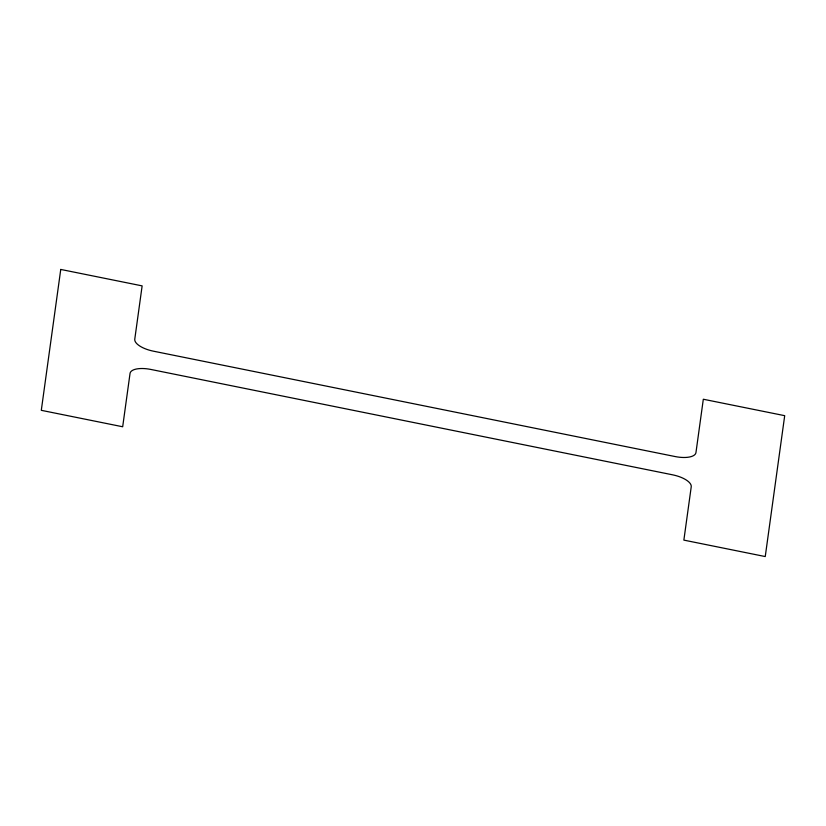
<?xml version="1.0" encoding="UTF-8"?>
<svg xmlns="http://www.w3.org/2000/svg" width="826" height="826" viewBox="0 0 826 826"><rect width="100%" height="100%" fill="white"/><g stroke="black" fill="none" stroke-linecap="round" stroke-linejoin="round"><path stroke-width="1.24" d="M60.752 269.441L41.3 410.326L122.682 426.763L130.033 373.466A20.123 8.053 12.1 0 1 150.869 369.449L672.612 474.826A20.123 8.053 12.1 0 1 691.228 486.813L683.866 540.121L765.248 556.559L784.7 415.674L703.318 399.237L695.967 452.534A20.123 8.053 12.1 0 1 675.131 456.551L153.388 351.174A20.123 8.053 12.1 0 1 134.772 339.187L142.134 285.879L60.752 269.441"/></g></svg>
